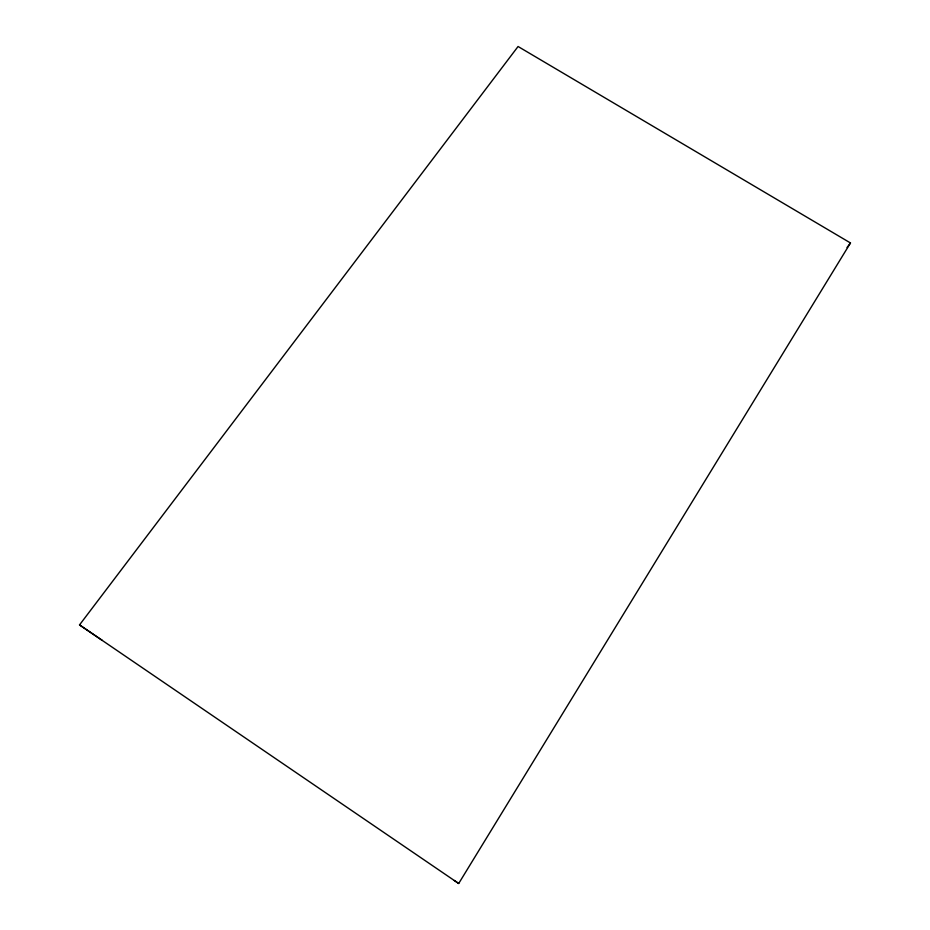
<?xml version="1.0" encoding="UTF-8"?>
<svg xmlns="http://www.w3.org/2000/svg" width="930" height="930" viewBox="0 0 930 930"><rect width="100%" height="100%" fill="white"/><g stroke="black" fill="none" stroke-linecap="round" stroke-linejoin="round"><path stroke-width="1.4" d="M458.699 883.5L850.473 242.963L518.068 46.5L79.527 624.913L458.699 883.5L454.328 880.478M847.044 247.508L850.473 242.963M79.527 624.913L102.335 640.421"/></g></svg>
